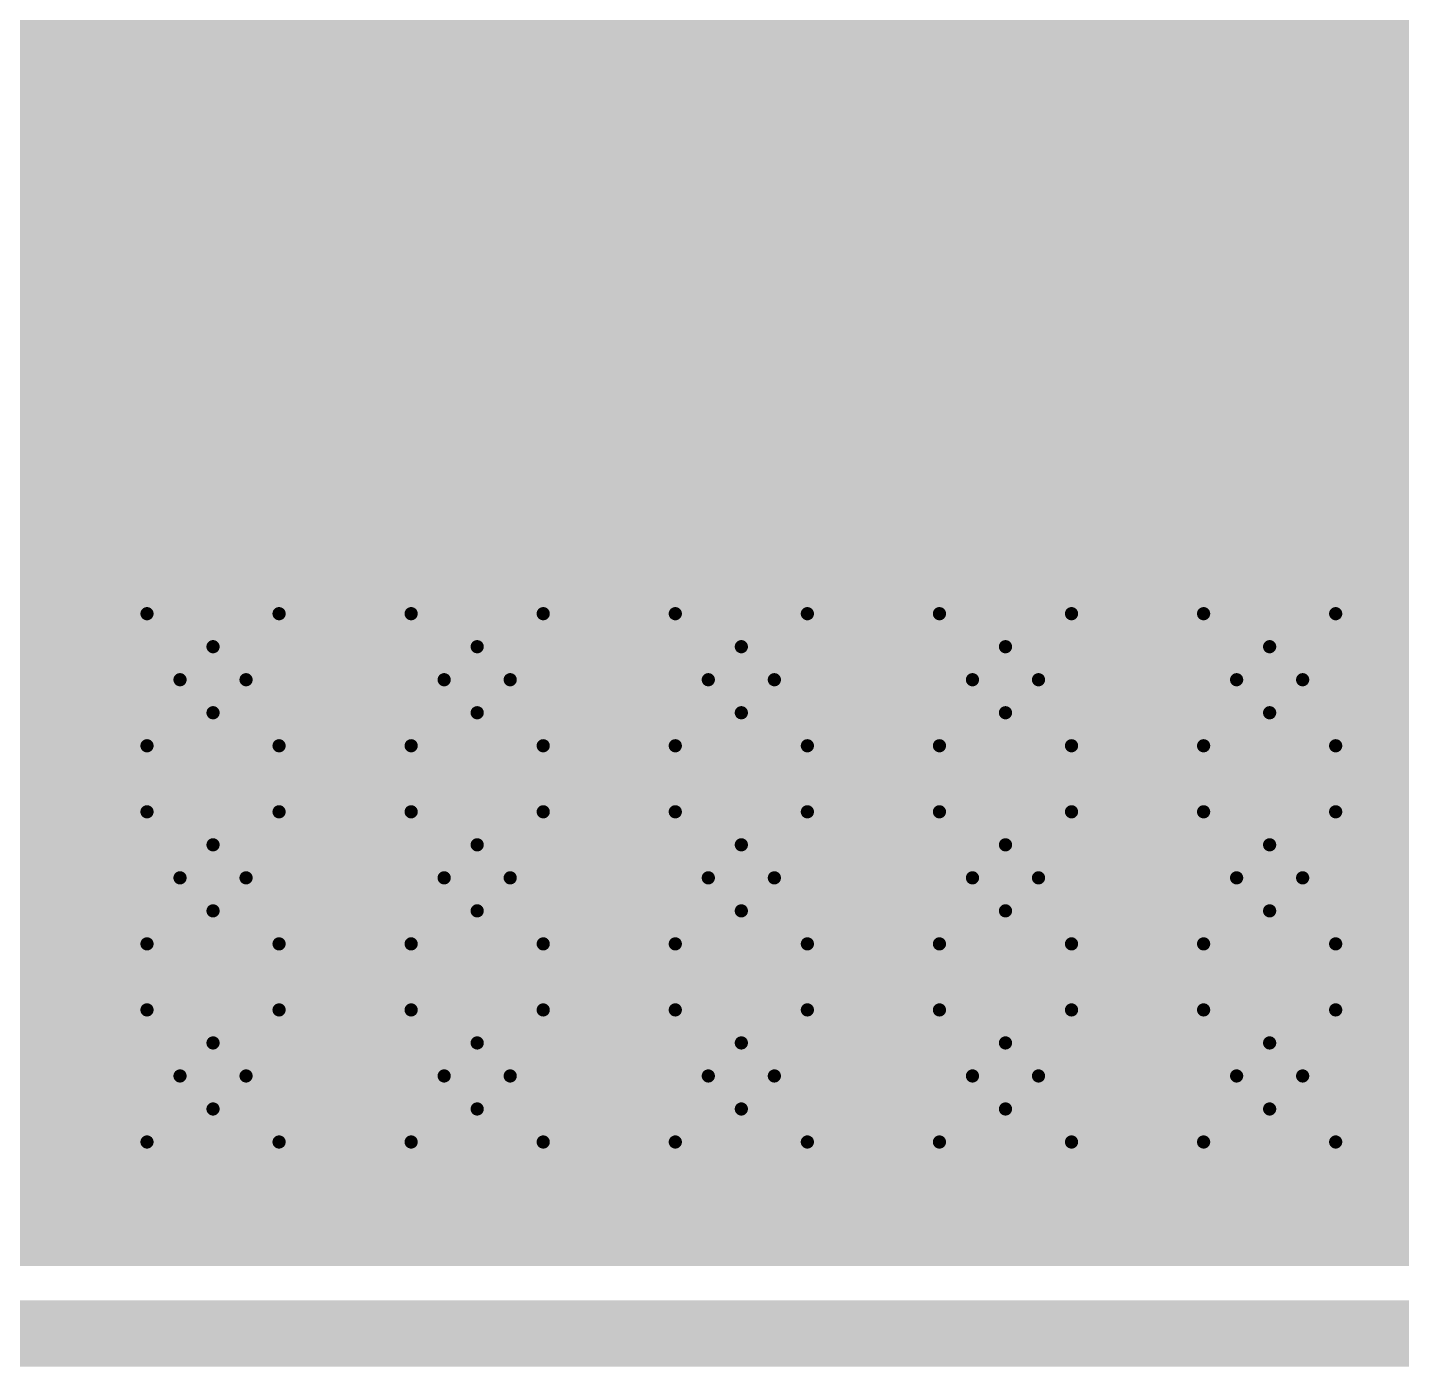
# Model space of a CAD drawing. Header units: inches. Extents: x -11 to 1110, y -7 to 455.
# Drawn here: x 620.95 to 626.24, y -0.13 to 5.02 of the extents above; entities that cross this region are included whole.
import ezdxf

# ---------------------------------------------------------------- set-up
doc = ezdxf.new("R2010")
doc.units = ezdxf.units.IN
for name, color, linetype in [('Board_outline', 216, 'Continuous'), ('Bottom Layer', 5, 'Continuous'), ('Bottom Solder', 6, 'Continuous'), ('Drill Drawing', 1, 'Continuous'), ('Top Layer', 1, 'Continuous'), ('Top Solder', 216, 'Continuous'), ('Via Holes', 16, 'Continuous')]:
    doc.layers.add(name, color=color, linetype=linetype)

msp = doc.modelspace()

# ---------------------------------------------------------------- hatches: boundary and pattern name
at = {"layer": 'Bottom Layer'}
msp.add_hatch(color=5, dxfattribs=at).paths.add_polyline_path([(638.429, 15.2624), (638.432, 15.2475), (638.432, 13.621), (638.432, 10.2866), (638.432, 10.2866), (638.432, 8.4648), (636.2401, 8.4648), (636.2222, 8.4684), (636.2222, 8.8204), (633.86, 8.8204), (633.86, 8.5077), (633.8565, 8.4902), (633.8565, 7.9603), (633.8387, 7.9568), (633.3267, 7.9568), (633.3088, 7.9603), (633.3088, 8.648), (633.2504, 8.648), (633.2504, 10.4714), (631.0884, 10.4714), (631.0884, 0.259), (600.8116, 0.259), (600.8116, 5.8241), (600.8146, 5.839), (600.8295, 5.842), (617.4486, 5.842), (617.4486, 10.4714), (616.2981, 10.4714), (616.2832, 10.4744), (616.2802, 10.4893), (616.2802, 10.8267), (616.2802, 12.0856), (614.6401, 12.0856), (614.371, 12.3547), (614.371, 12.7805), (614.3759, 12.7805), (614.3759, 13.621), (614.5964, 13.621), (614.5964, 12.7805), (615.176, 12.7805), (615.176, 13.621), (627.2784, 13.621), (627.2784, 15.2475), (627.2814, 15.2624), (627.2963, 15.2654), (638.4141, 15.2654)])
h = msp.add_hatch(color=5, dxfattribs=at)
edge = h.paths.add_edge_path()
edge.add_arc((621.665, 2.5146), 0.3, 0, 360)
h = msp.add_hatch(color=5, dxfattribs=at)
edge = h.paths.add_edge_path()
edge.add_arc((622.681, 2.5146), 0.3, 0, 360)
h = msp.add_hatch(color=5, dxfattribs=at)
edge = h.paths.add_edge_path()
edge.add_arc((623.697, 2.5146), 0.3, 0, 360)
h = msp.add_hatch(color=5, dxfattribs=at)
edge = h.paths.add_edge_path()
edge.add_arc((624.713, 2.5146), 0.3, 0, 360)
h = msp.add_hatch(color=5, dxfattribs=at)
edge = h.paths.add_edge_path()
edge.add_arc((625.729, 2.5146), 0.3, 0, 360)
h = msp.add_hatch(color=5, dxfattribs=at)
edge = h.paths.add_edge_path()
edge.add_arc((621.665, 1.7526), 0.3, 0, 360)
h = msp.add_hatch(color=5, dxfattribs=at)
edge = h.paths.add_edge_path()
edge.add_arc((622.681, 1.7526), 0.3, 0, 360)
h = msp.add_hatch(color=5, dxfattribs=at)
edge = h.paths.add_edge_path()
edge.add_arc((623.697, 1.7526), 0.3, 0, 360)
h = msp.add_hatch(color=5, dxfattribs=at)
edge = h.paths.add_edge_path()
edge.add_arc((624.713, 1.7526), 0.3, 0, 360)
h = msp.add_hatch(color=5, dxfattribs=at)
edge = h.paths.add_edge_path()
edge.add_arc((625.729, 1.7526), 0.3, 0, 360)
h = msp.add_hatch(color=5, dxfattribs=at)
edge = h.paths.add_edge_path()
edge.add_arc((621.665, 0.9906), 0.3, 0, 360)
h = msp.add_hatch(color=5, dxfattribs=at)
edge = h.paths.add_edge_path()
edge.add_arc((622.681, 0.9906), 0.3, 0, 360)
h = msp.add_hatch(color=5, dxfattribs=at)
edge = h.paths.add_edge_path()
edge.add_arc((623.697, 0.9906), 0.3, 0, 360)
h = msp.add_hatch(color=5, dxfattribs=at)
edge = h.paths.add_edge_path()
edge.add_arc((624.713, 0.9906), 0.3, 0, 360)
h = msp.add_hatch(color=5, dxfattribs=at)
edge = h.paths.add_edge_path()
edge.add_arc((625.729, 0.9906), 0.3, 0, 360)
at = {"layer": 'Bottom Solder'}
h = msp.add_hatch(color=6, dxfattribs=at)
edge = h.paths.add_edge_path()
edge.add_arc((621.665, 2.5146), 0.4016, 0, 360)
h = msp.add_hatch(color=6, dxfattribs=at)
edge = h.paths.add_edge_path()
edge.add_arc((622.681, 2.5146), 0.4016, 0, 360)
h = msp.add_hatch(color=6, dxfattribs=at)
edge = h.paths.add_edge_path()
edge.add_arc((623.697, 2.5146), 0.4016, 0, 360)
h = msp.add_hatch(color=6, dxfattribs=at)
edge = h.paths.add_edge_path()
edge.add_arc((624.713, 2.5146), 0.4016, 0, 360)
h = msp.add_hatch(color=6, dxfattribs=at)
edge = h.paths.add_edge_path()
edge.add_arc((625.729, 2.5146), 0.4016, 0, 360)
h = msp.add_hatch(color=6, dxfattribs=at)
edge = h.paths.add_edge_path()
edge.add_arc((621.665, 1.7526), 0.4016, 0, 360)
h = msp.add_hatch(color=6, dxfattribs=at)
edge = h.paths.add_edge_path()
edge.add_arc((622.681, 1.7526), 0.4016, 0, 360)
h = msp.add_hatch(color=6, dxfattribs=at)
edge = h.paths.add_edge_path()
edge.add_arc((623.697, 1.7526), 0.4016, 0, 360)
h = msp.add_hatch(color=6, dxfattribs=at)
edge = h.paths.add_edge_path()
edge.add_arc((624.713, 1.7526), 0.4016, 0, 360)
h = msp.add_hatch(color=6, dxfattribs=at)
edge = h.paths.add_edge_path()
edge.add_arc((625.729, 1.7526), 0.4016, 0, 360)
h = msp.add_hatch(color=6, dxfattribs=at)
edge = h.paths.add_edge_path()
edge.add_arc((621.665, 0.9906), 0.4016, 0, 360)
h = msp.add_hatch(color=6, dxfattribs=at)
edge = h.paths.add_edge_path()
edge.add_arc((622.681, 0.9906), 0.4016, 0, 360)
h = msp.add_hatch(color=6, dxfattribs=at)
edge = h.paths.add_edge_path()
edge.add_arc((623.697, 0.9906), 0.4016, 0, 360)
h = msp.add_hatch(color=6, dxfattribs=at)
edge = h.paths.add_edge_path()
edge.add_arc((624.713, 0.9906), 0.4016, 0, 360)
h = msp.add_hatch(color=6, dxfattribs=at)
edge = h.paths.add_edge_path()
edge.add_arc((625.729, 0.9906), 0.4016, 0, 360)
at = {"layer": 'Top Layer'}
msp.add_hatch(color=1, dxfattribs=at).paths.add_polyline_path([(638.432, 8.8204), (631.1392, 8.8204), (631.1392, 0.259), (616.2802, 0.259), (616.2802, 10.4714), (616.2802, 12.0856), (616.2802, 13.621), (638.432, 13.621)])
h = msp.add_hatch(color=1, dxfattribs=at)
edge = h.paths.add_edge_path()
edge.add_arc((621.665, 2.5146), 0.3, 0, 360)
h = msp.add_hatch(color=1, dxfattribs=at)
edge = h.paths.add_edge_path()
edge.add_arc((622.681, 2.5146), 0.3, 0, 360)
h = msp.add_hatch(color=1, dxfattribs=at)
edge = h.paths.add_edge_path()
edge.add_arc((623.697, 2.5146), 0.3, 0, 360)
h = msp.add_hatch(color=1, dxfattribs=at)
edge = h.paths.add_edge_path()
edge.add_arc((624.713, 2.5146), 0.3, 0, 360)
h = msp.add_hatch(color=1, dxfattribs=at)
edge = h.paths.add_edge_path()
edge.add_arc((625.729, 2.5146), 0.3, 0, 360)
h = msp.add_hatch(color=1, dxfattribs=at)
edge = h.paths.add_edge_path()
edge.add_arc((621.665, 1.7526), 0.3, 0, 360)
h = msp.add_hatch(color=1, dxfattribs=at)
edge = h.paths.add_edge_path()
edge.add_arc((622.681, 1.7526), 0.3, 0, 360)
h = msp.add_hatch(color=1, dxfattribs=at)
edge = h.paths.add_edge_path()
edge.add_arc((623.697, 1.7526), 0.3, 0, 360)
h = msp.add_hatch(color=1, dxfattribs=at)
edge = h.paths.add_edge_path()
edge.add_arc((624.713, 1.7526), 0.3, 0, 360)
h = msp.add_hatch(color=1, dxfattribs=at)
edge = h.paths.add_edge_path()
edge.add_arc((625.729, 1.7526), 0.3, 0, 360)
h = msp.add_hatch(color=1, dxfattribs=at)
edge = h.paths.add_edge_path()
edge.add_arc((621.665, 0.9906), 0.3, 0, 360)
h = msp.add_hatch(color=1, dxfattribs=at)
edge = h.paths.add_edge_path()
edge.add_arc((622.681, 0.9906), 0.3, 0, 360)
h = msp.add_hatch(color=1, dxfattribs=at)
edge = h.paths.add_edge_path()
edge.add_arc((623.697, 0.9906), 0.3, 0, 360)
h = msp.add_hatch(color=1, dxfattribs=at)
edge = h.paths.add_edge_path()
edge.add_arc((624.713, 0.9906), 0.3, 0, 360)
h = msp.add_hatch(color=1, dxfattribs=at)
edge = h.paths.add_edge_path()
edge.add_arc((625.729, 0.9906), 0.3, 0, 360)
at = {"layer": 'Top Solder'}
h = msp.add_hatch(color=216, dxfattribs=at)
edge = h.paths.add_edge_path()
edge.add_arc((621.665, 2.5146), 0.4016, 0, 360)
h = msp.add_hatch(color=216, dxfattribs=at)
edge = h.paths.add_edge_path()
edge.add_arc((622.681, 2.5146), 0.4016, 0, 360)
h = msp.add_hatch(color=216, dxfattribs=at)
edge = h.paths.add_edge_path()
edge.add_arc((623.697, 2.5146), 0.4016, 0, 360)
h = msp.add_hatch(color=216, dxfattribs=at)
edge = h.paths.add_edge_path()
edge.add_arc((624.713, 2.5146), 0.4016, 0, 360)
h = msp.add_hatch(color=216, dxfattribs=at)
edge = h.paths.add_edge_path()
edge.add_arc((625.729, 2.5146), 0.4016, 0, 360)
h = msp.add_hatch(color=216, dxfattribs=at)
edge = h.paths.add_edge_path()
edge.add_arc((621.665, 1.7526), 0.4016, 0, 360)
h = msp.add_hatch(color=216, dxfattribs=at)
edge = h.paths.add_edge_path()
edge.add_arc((622.681, 1.7526), 0.4016, 0, 360)
h = msp.add_hatch(color=216, dxfattribs=at)
edge = h.paths.add_edge_path()
edge.add_arc((623.697, 1.7526), 0.4016, 0, 360)
h = msp.add_hatch(color=216, dxfattribs=at)
edge = h.paths.add_edge_path()
edge.add_arc((624.713, 1.7526), 0.4016, 0, 360)
h = msp.add_hatch(color=216, dxfattribs=at)
edge = h.paths.add_edge_path()
edge.add_arc((625.729, 1.7526), 0.4016, 0, 360)
h = msp.add_hatch(color=216, dxfattribs=at)
edge = h.paths.add_edge_path()
edge.add_arc((621.665, 0.9906), 0.4016, 0, 360)
h = msp.add_hatch(color=216, dxfattribs=at)
edge = h.paths.add_edge_path()
edge.add_arc((622.681, 0.9906), 0.4016, 0, 360)
h = msp.add_hatch(color=216, dxfattribs=at)
edge = h.paths.add_edge_path()
edge.add_arc((623.697, 0.9906), 0.4016, 0, 360)
h = msp.add_hatch(color=216, dxfattribs=at)
edge = h.paths.add_edge_path()
edge.add_arc((624.713, 0.9906), 0.4016, 0, 360)
h = msp.add_hatch(color=216, dxfattribs=at)
edge = h.paths.add_edge_path()
edge.add_arc((625.729, 0.9906), 0.4016, 0, 360)
at = {"layer": 'Via Holes'}
h = msp.add_hatch(color=7, dxfattribs=at)
edge = h.paths.add_edge_path()
edge.add_arc((621.665, 2.5146), 0.15, 0, 360)
h = msp.add_hatch(color=7, dxfattribs=at)
edge = h.paths.add_edge_path()
edge.add_arc((622.681, 2.5146), 0.15, 0, 360)
h = msp.add_hatch(color=7, dxfattribs=at)
edge = h.paths.add_edge_path()
edge.add_arc((623.697, 2.5146), 0.15, 0, 360)
h = msp.add_hatch(color=7, dxfattribs=at)
edge = h.paths.add_edge_path()
edge.add_arc((624.713, 2.5146), 0.15, 0, 360)
h = msp.add_hatch(color=7, dxfattribs=at)
edge = h.paths.add_edge_path()
edge.add_arc((625.729, 2.5146), 0.15, 0, 360)
h = msp.add_hatch(color=7, dxfattribs=at)
edge = h.paths.add_edge_path()
edge.add_arc((621.665, 1.7526), 0.15, 0, 360)
h = msp.add_hatch(color=7, dxfattribs=at)
edge = h.paths.add_edge_path()
edge.add_arc((622.681, 1.7526), 0.15, 0, 360)
h = msp.add_hatch(color=7, dxfattribs=at)
edge = h.paths.add_edge_path()
edge.add_arc((623.697, 1.7526), 0.15, 0, 360)
h = msp.add_hatch(color=7, dxfattribs=at)
edge = h.paths.add_edge_path()
edge.add_arc((624.713, 1.7526), 0.15, 0, 360)
h = msp.add_hatch(color=7, dxfattribs=at)
edge = h.paths.add_edge_path()
edge.add_arc((625.729, 1.7526), 0.15, 0, 360)
h = msp.add_hatch(color=7, dxfattribs=at)
edge = h.paths.add_edge_path()
edge.add_arc((621.665, 0.9906), 0.15, 0, 360)
h = msp.add_hatch(color=7, dxfattribs=at)
edge = h.paths.add_edge_path()
edge.add_arc((622.681, 0.9906), 0.15, 0, 360)
h = msp.add_hatch(color=7, dxfattribs=at)
edge = h.paths.add_edge_path()
edge.add_arc((623.697, 0.9906), 0.15, 0, 360)
h = msp.add_hatch(color=7, dxfattribs=at)
edge = h.paths.add_edge_path()
edge.add_arc((624.713, 0.9906), 0.15, 0, 360)
h = msp.add_hatch(color=7, dxfattribs=at)
edge = h.paths.add_edge_path()
edge.add_arc((625.729, 0.9906), 0.15, 0, 360)

# ---------------------------------------------------------------- linework, layer by layer
at = {"layer": 'Board_outline'}
msp.add_lwpolyline([(0, 0, 0.254, 0.254, 0), (704, 0, 0.254, 0.254, 0)], format="xyseb", dxfattribs=at)
at = {"layer": 'Drill Drawing'}
for points in [[(621.411, 2.7686, 0.0508, 0.0508, 0), (621.665, 2.6416, 0.0508, 0.0508, 0)], [(621.411, 2.7686, 0.0508, 0.0508, 0), (621.538, 2.5146, 0.0508, 0.0508, 0)], [(621.665, 2.6416, 0.0508, 0.0508, 0), (621.919, 2.7686, 0.0508, 0.0508, 0)], [(621.792, 2.5146, 0.0508, 0.0508, 0), (621.919, 2.7686, 0.0508, 0.0508, 0)], [(622.427, 2.7686, 0.0508, 0.0508, 0), (622.681, 2.6416, 0.0508, 0.0508, 0)], [(622.427, 2.7686, 0.0508, 0.0508, 0), (622.554, 2.5146, 0.0508, 0.0508, 0)], [(622.681, 2.6416, 0.0508, 0.0508, 0), (622.935, 2.7686, 0.0508, 0.0508, 0)], [(622.808, 2.5146, 0.0508, 0.0508, 0), (622.935, 2.7686, 0.0508, 0.0508, 0)], [(623.443, 2.7686, 0.0508, 0.0508, 0), (623.697, 2.6416, 0.0508, 0.0508, 0)], [(623.443, 2.7686, 0.0508, 0.0508, 0), (623.57, 2.5146, 0.0508, 0.0508, 0)], [(623.697, 2.6416, 0.0508, 0.0508, 0), (623.951, 2.7686, 0.0508, 0.0508, 0)], [(623.824, 2.5146, 0.0508, 0.0508, 0), (623.951, 2.7686, 0.0508, 0.0508, 0)], [(624.459, 2.7686, 0.0508, 0.0508, 0), (624.713, 2.6416, 0.0508, 0.0508, 0)], [(624.459, 2.7686, 0.0508, 0.0508, 0), (624.586, 2.5146, 0.0508, 0.0508, 0)], [(624.713, 2.6416, 0.0508, 0.0508, 0), (624.967, 2.7686, 0.0508, 0.0508, 0)], [(624.84, 2.5146, 0.0508, 0.0508, 0), (624.967, 2.7686, 0.0508, 0.0508, 0)], [(625.475, 2.7686, 0.0508, 0.0508, 0), (625.729, 2.6416, 0.0508, 0.0508, 0)], [(625.475, 2.7686, 0.0508, 0.0508, 0), (625.602, 2.5146, 0.0508, 0.0508, 0)], [(625.729, 2.6416, 0.0508, 0.0508, 0), (625.983, 2.7686, 0.0508, 0.0508, 0)], [(625.856, 2.5146, 0.0508, 0.0508, 0), (625.983, 2.7686, 0.0508, 0.0508, 0)], [(621.411, 2.2606, 0.0508, 0.0508, 0), (621.538, 2.5146, 0.0508, 0.0508, 0)], [(621.792, 2.5146, 0.0508, 0.0508, 0), (621.919, 2.2606, 0.0508, 0.0508, 0)], [(622.427, 2.2606, 0.0508, 0.0508, 0), (622.554, 2.5146, 0.0508, 0.0508, 0)], [(622.808, 2.5146, 0.0508, 0.0508, 0), (622.935, 2.2606, 0.0508, 0.0508, 0)], [(623.443, 2.2606, 0.0508, 0.0508, 0), (623.57, 2.5146, 0.0508, 0.0508, 0)], [(623.824, 2.5146, 0.0508, 0.0508, 0), (623.951, 2.2606, 0.0508, 0.0508, 0)], [(624.459, 2.2606, 0.0508, 0.0508, 0), (624.586, 2.5146, 0.0508, 0.0508, 0)], [(624.84, 2.5146, 0.0508, 0.0508, 0), (624.967, 2.2606, 0.0508, 0.0508, 0)], [(625.475, 2.2606, 0.0508, 0.0508, 0), (625.602, 2.5146, 0.0508, 0.0508, 0)], [(625.856, 2.5146, 0.0508, 0.0508, 0), (625.983, 2.2606, 0.0508, 0.0508, 0)], [(621.411, 2.2606, 0.0508, 0.0508, 0), (621.665, 2.3876, 0.0508, 0.0508, 0)], [(621.665, 2.3876, 0.0508, 0.0508, 0), (621.919, 2.2606, 0.0508, 0.0508, 0)], [(622.427, 2.2606, 0.0508, 0.0508, 0), (622.681, 2.3876, 0.0508, 0.0508, 0)], [(622.681, 2.3876, 0.0508, 0.0508, 0), (622.935, 2.2606, 0.0508, 0.0508, 0)], [(623.443, 2.2606, 0.0508, 0.0508, 0), (623.697, 2.3876, 0.0508, 0.0508, 0)], [(623.697, 2.3876, 0.0508, 0.0508, 0), (623.951, 2.2606, 0.0508, 0.0508, 0)], [(624.459, 2.2606, 0.0508, 0.0508, 0), (624.713, 2.3876, 0.0508, 0.0508, 0)], [(624.713, 2.3876, 0.0508, 0.0508, 0), (624.967, 2.2606, 0.0508, 0.0508, 0)], [(625.475, 2.2606, 0.0508, 0.0508, 0), (625.729, 2.3876, 0.0508, 0.0508, 0)], [(625.729, 2.3876, 0.0508, 0.0508, 0), (625.983, 2.2606, 0.0508, 0.0508, 0)], [(621.411, 2.0066, 0.0508, 0.0508, 0), (621.665, 1.8796, 0.0508, 0.0508, 0)], [(621.411, 2.0066, 0.0508, 0.0508, 0), (621.538, 1.7526, 0.0508, 0.0508, 0)], [(621.665, 1.8796, 0.0508, 0.0508, 0), (621.919, 2.0066, 0.0508, 0.0508, 0)], [(621.792, 1.7526, 0.0508, 0.0508, 0), (621.919, 2.0066, 0.0508, 0.0508, 0)], [(622.427, 2.0066, 0.0508, 0.0508, 0), (622.681, 1.8796, 0.0508, 0.0508, 0)], [(622.427, 2.0066, 0.0508, 0.0508, 0), (622.554, 1.7526, 0.0508, 0.0508, 0)], [(622.681, 1.8796, 0.0508, 0.0508, 0), (622.935, 2.0066, 0.0508, 0.0508, 0)], [(622.808, 1.7526, 0.0508, 0.0508, 0), (622.935, 2.0066, 0.0508, 0.0508, 0)], [(623.443, 2.0066, 0.0508, 0.0508, 0), (623.697, 1.8796, 0.0508, 0.0508, 0)], [(623.443, 2.0066, 0.0508, 0.0508, 0), (623.57, 1.7526, 0.0508, 0.0508, 0)], [(623.697, 1.8796, 0.0508, 0.0508, 0), (623.951, 2.0066, 0.0508, 0.0508, 0)], [(623.824, 1.7526, 0.0508, 0.0508, 0), (623.951, 2.0066, 0.0508, 0.0508, 0)], [(624.459, 2.0066, 0.0508, 0.0508, 0), (624.713, 1.8796, 0.0508, 0.0508, 0)], [(624.459, 2.0066, 0.0508, 0.0508, 0), (624.586, 1.7526, 0.0508, 0.0508, 0)], [(624.713, 1.8796, 0.0508, 0.0508, 0), (624.967, 2.0066, 0.0508, 0.0508, 0)], [(624.84, 1.7526, 0.0508, 0.0508, 0), (624.967, 2.0066, 0.0508, 0.0508, 0)], [(625.475, 2.0066, 0.0508, 0.0508, 0), (625.729, 1.8796, 0.0508, 0.0508, 0)], [(625.475, 2.0066, 0.0508, 0.0508, 0), (625.602, 1.7526, 0.0508, 0.0508, 0)], [(625.729, 1.8796, 0.0508, 0.0508, 0), (625.983, 2.0066, 0.0508, 0.0508, 0)], [(625.856, 1.7526, 0.0508, 0.0508, 0), (625.983, 2.0066, 0.0508, 0.0508, 0)], [(621.411, 1.4986, 0.0508, 0.0508, 0), (621.538, 1.7526, 0.0508, 0.0508, 0)], [(621.792, 1.7526, 0.0508, 0.0508, 0), (621.919, 1.4986, 0.0508, 0.0508, 0)], [(622.427, 1.4986, 0.0508, 0.0508, 0), (622.554, 1.7526, 0.0508, 0.0508, 0)], [(622.808, 1.7526, 0.0508, 0.0508, 0), (622.935, 1.4986, 0.0508, 0.0508, 0)], [(623.443, 1.4986, 0.0508, 0.0508, 0), (623.57, 1.7526, 0.0508, 0.0508, 0)], [(623.824, 1.7526, 0.0508, 0.0508, 0), (623.951, 1.4986, 0.0508, 0.0508, 0)], [(624.459, 1.4986, 0.0508, 0.0508, 0), (624.586, 1.7526, 0.0508, 0.0508, 0)], [(624.84, 1.7526, 0.0508, 0.0508, 0), (624.967, 1.4986, 0.0508, 0.0508, 0)], [(625.475, 1.4986, 0.0508, 0.0508, 0), (625.602, 1.7526, 0.0508, 0.0508, 0)], [(625.856, 1.7526, 0.0508, 0.0508, 0), (625.983, 1.4986, 0.0508, 0.0508, 0)], [(621.411, 1.4986, 0.0508, 0.0508, 0), (621.665, 1.6256, 0.0508, 0.0508, 0)], [(621.665, 1.6256, 0.0508, 0.0508, 0), (621.919, 1.4986, 0.0508, 0.0508, 0)], [(622.427, 1.4986, 0.0508, 0.0508, 0), (622.681, 1.6256, 0.0508, 0.0508, 0)], [(622.681, 1.6256, 0.0508, 0.0508, 0), (622.935, 1.4986, 0.0508, 0.0508, 0)], [(623.443, 1.4986, 0.0508, 0.0508, 0), (623.697, 1.6256, 0.0508, 0.0508, 0)], [(623.697, 1.6256, 0.0508, 0.0508, 0), (623.951, 1.4986, 0.0508, 0.0508, 0)], [(624.459, 1.4986, 0.0508, 0.0508, 0), (624.713, 1.6256, 0.0508, 0.0508, 0)], [(624.713, 1.6256, 0.0508, 0.0508, 0), (624.967, 1.4986, 0.0508, 0.0508, 0)], [(625.475, 1.4986, 0.0508, 0.0508, 0), (625.729, 1.6256, 0.0508, 0.0508, 0)], [(625.729, 1.6256, 0.0508, 0.0508, 0), (625.983, 1.4986, 0.0508, 0.0508, 0)], [(621.411, 1.2446, 0.0508, 0.0508, 0), (621.665, 1.1176, 0.0508, 0.0508, 0)], [(621.411, 1.2446, 0.0508, 0.0508, 0), (621.538, 0.9906, 0.0508, 0.0508, 0)], [(621.665, 1.1176, 0.0508, 0.0508, 0), (621.919, 1.2446, 0.0508, 0.0508, 0)], [(621.792, 0.9906, 0.0508, 0.0508, 0), (621.919, 1.2446, 0.0508, 0.0508, 0)], [(622.427, 1.2446, 0.0508, 0.0508, 0), (622.681, 1.1176, 0.0508, 0.0508, 0)], [(622.427, 1.2446, 0.0508, 0.0508, 0), (622.554, 0.9906, 0.0508, 0.0508, 0)], [(622.681, 1.1176, 0.0508, 0.0508, 0), (622.935, 1.2446, 0.0508, 0.0508, 0)], [(622.808, 0.9906, 0.0508, 0.0508, 0), (622.935, 1.2446, 0.0508, 0.0508, 0)], [(623.443, 1.2446, 0.0508, 0.0508, 0), (623.697, 1.1176, 0.0508, 0.0508, 0)], [(623.443, 1.2446, 0.0508, 0.0508, 0), (623.57, 0.9906, 0.0508, 0.0508, 0)], [(623.697, 1.1176, 0.0508, 0.0508, 0), (623.951, 1.2446, 0.0508, 0.0508, 0)], [(623.824, 0.9906, 0.0508, 0.0508, 0), (623.951, 1.2446, 0.0508, 0.0508, 0)], [(624.459, 1.2446, 0.0508, 0.0508, 0), (624.713, 1.1176, 0.0508, 0.0508, 0)], [(624.459, 1.2446, 0.0508, 0.0508, 0), (624.586, 0.9906, 0.0508, 0.0508, 0)], [(624.713, 1.1176, 0.0508, 0.0508, 0), (624.967, 1.2446, 0.0508, 0.0508, 0)], [(624.84, 0.9906, 0.0508, 0.0508, 0), (624.967, 1.2446, 0.0508, 0.0508, 0)], [(625.475, 1.2446, 0.0508, 0.0508, 0), (625.729, 1.1176, 0.0508, 0.0508, 0)], [(625.475, 1.2446, 0.0508, 0.0508, 0), (625.602, 0.9906, 0.0508, 0.0508, 0)], [(625.729, 1.1176, 0.0508, 0.0508, 0), (625.983, 1.2446, 0.0508, 0.0508, 0)], [(625.856, 0.9906, 0.0508, 0.0508, 0), (625.983, 1.2446, 0.0508, 0.0508, 0)], [(621.411, 0.7366, 0.0508, 0.0508, 0), (621.538, 0.9906, 0.0508, 0.0508, 0)], [(621.792, 0.9906, 0.0508, 0.0508, 0), (621.919, 0.7366, 0.0508, 0.0508, 0)], [(622.427, 0.7366, 0.0508, 0.0508, 0), (622.554, 0.9906, 0.0508, 0.0508, 0)], [(622.808, 0.9906, 0.0508, 0.0508, 0), (622.935, 0.7366, 0.0508, 0.0508, 0)], [(623.443, 0.7366, 0.0508, 0.0508, 0), (623.57, 0.9906, 0.0508, 0.0508, 0)], [(623.824, 0.9906, 0.0508, 0.0508, 0), (623.951, 0.7366, 0.0508, 0.0508, 0)], [(624.459, 0.7366, 0.0508, 0.0508, 0), (624.586, 0.9906, 0.0508, 0.0508, 0)], [(624.84, 0.9906, 0.0508, 0.0508, 0), (624.967, 0.7366, 0.0508, 0.0508, 0)], [(625.475, 0.7366, 0.0508, 0.0508, 0), (625.602, 0.9906, 0.0508, 0.0508, 0)], [(625.856, 0.9906, 0.0508, 0.0508, 0), (625.983, 0.7366, 0.0508, 0.0508, 0)], [(621.411, 0.7366, 0.0508, 0.0508, 0), (621.665, 0.8636, 0.0508, 0.0508, 0)], [(621.665, 0.8636, 0.0508, 0.0508, 0), (621.919, 0.7366, 0.0508, 0.0508, 0)], [(622.427, 0.7366, 0.0508, 0.0508, 0), (622.681, 0.8636, 0.0508, 0.0508, 0)], [(622.681, 0.8636, 0.0508, 0.0508, 0), (622.935, 0.7366, 0.0508, 0.0508, 0)], [(623.443, 0.7366, 0.0508, 0.0508, 0), (623.697, 0.8636, 0.0508, 0.0508, 0)], [(623.697, 0.8636, 0.0508, 0.0508, 0), (623.951, 0.7366, 0.0508, 0.0508, 0)], [(624.459, 0.7366, 0.0508, 0.0508, 0), (624.713, 0.8636, 0.0508, 0.0508, 0)], [(624.713, 0.8636, 0.0508, 0.0508, 0), (624.967, 0.7366, 0.0508, 0.0508, 0)], [(625.475, 0.7366, 0.0508, 0.0508, 0), (625.729, 0.8636, 0.0508, 0.0508, 0)], [(625.729, 0.8636, 0.0508, 0.0508, 0), (625.983, 0.7366, 0.0508, 0.0508, 0)]]:
    msp.add_lwpolyline(points, format="xyseb", dxfattribs=at)
for points in [[(621.3983, 2.7686, 0.0254, 0.0254, 1), (621.4237, 2.7686, 0.0254, 0.0254, 1)], [(621.3983, 2.7686, 0.0254, 0.0254, 1), (621.4237, 2.7686, 0.0254, 0.0254, 1)], [(621.9063, 2.7686, 0.0254, 0.0254, 1), (621.9317, 2.7686, 0.0254, 0.0254, 1)], [(621.9063, 2.7686, 0.0254, 0.0254, 1), (621.9317, 2.7686, 0.0254, 0.0254, 1)], [(622.4143, 2.7686, 0.0254, 0.0254, 1), (622.4397, 2.7686, 0.0254, 0.0254, 1)], [(622.4143, 2.7686, 0.0254, 0.0254, 1), (622.4397, 2.7686, 0.0254, 0.0254, 1)], [(622.9223, 2.7686, 0.0254, 0.0254, 1), (622.9477, 2.7686, 0.0254, 0.0254, 1)], [(622.9223, 2.7686, 0.0254, 0.0254, 1), (622.9477, 2.7686, 0.0254, 0.0254, 1)], [(623.4303, 2.7686, 0.0254, 0.0254, 1), (623.4557, 2.7686, 0.0254, 0.0254, 1)], [(623.4303, 2.7686, 0.0254, 0.0254, 1), (623.4557, 2.7686, 0.0254, 0.0254, 1)], [(623.9383, 2.7686, 0.0254, 0.0254, 1), (623.9637, 2.7686, 0.0254, 0.0254, 1)], [(623.9383, 2.7686, 0.0254, 0.0254, 1), (623.9637, 2.7686, 0.0254, 0.0254, 1)], [(624.4463, 2.7686, 0.0254, 0.0254, 1), (624.4717, 2.7686, 0.0254, 0.0254, 1)], [(624.4463, 2.7686, 0.0254, 0.0254, 1), (624.4717, 2.7686, 0.0254, 0.0254, 1)], [(624.9543, 2.7686, 0.0254, 0.0254, 1), (624.9797, 2.7686, 0.0254, 0.0254, 1)], [(624.9543, 2.7686, 0.0254, 0.0254, 1), (624.9797, 2.7686, 0.0254, 0.0254, 1)], [(625.4623, 2.7686, 0.0254, 0.0254, 1), (625.4877, 2.7686, 0.0254, 0.0254, 1)], [(625.4623, 2.7686, 0.0254, 0.0254, 1), (625.4877, 2.7686, 0.0254, 0.0254, 1)], [(625.9703, 2.7686, 0.0254, 0.0254, 1), (625.9957, 2.7686, 0.0254, 0.0254, 1)], [(625.9703, 2.7686, 0.0254, 0.0254, 1), (625.9957, 2.7686, 0.0254, 0.0254, 1)], [(621.6523, 2.6416, 0.0254, 0.0254, 1), (621.6777, 2.6416, 0.0254, 0.0254, 1)], [(621.6523, 2.6416, 0.0254, 0.0254, 1), (621.6777, 2.6416, 0.0254, 0.0254, 1)], [(622.6683, 2.6416, 0.0254, 0.0254, 1), (622.6937, 2.6416, 0.0254, 0.0254, 1)], [(622.6683, 2.6416, 0.0254, 0.0254, 1), (622.6937, 2.6416, 0.0254, 0.0254, 1)], [(623.6843, 2.6416, 0.0254, 0.0254, 1), (623.7097, 2.6416, 0.0254, 0.0254, 1)], [(623.6843, 2.6416, 0.0254, 0.0254, 1), (623.7097, 2.6416, 0.0254, 0.0254, 1)], [(624.7003, 2.6416, 0.0254, 0.0254, 1), (624.7257, 2.6416, 0.0254, 0.0254, 1)], [(624.7003, 2.6416, 0.0254, 0.0254, 1), (624.7257, 2.6416, 0.0254, 0.0254, 1)], [(625.7163, 2.6416, 0.0254, 0.0254, 1), (625.7417, 2.6416, 0.0254, 0.0254, 1)], [(625.7163, 2.6416, 0.0254, 0.0254, 1), (625.7417, 2.6416, 0.0254, 0.0254, 1)], [(621.5253, 2.5146, 0.0254, 0.0254, 1), (621.5507, 2.5146, 0.0254, 0.0254, 1)], [(621.5253, 2.5146, 0.0254, 0.0254, 1), (621.5507, 2.5146, 0.0254, 0.0254, 1)], [(621.7793, 2.5146, 0.0254, 0.0254, 1), (621.8047, 2.5146, 0.0254, 0.0254, 1)], [(621.7793, 2.5146, 0.0254, 0.0254, 1), (621.8047, 2.5146, 0.0254, 0.0254, 1)], [(622.5413, 2.5146, 0.0254, 0.0254, 1), (622.5667, 2.5146, 0.0254, 0.0254, 1)], [(622.5413, 2.5146, 0.0254, 0.0254, 1), (622.5667, 2.5146, 0.0254, 0.0254, 1)], [(622.7953, 2.5146, 0.0254, 0.0254, 1), (622.8207, 2.5146, 0.0254, 0.0254, 1)], [(622.7953, 2.5146, 0.0254, 0.0254, 1), (622.8207, 2.5146, 0.0254, 0.0254, 1)], [(623.5573, 2.5146, 0.0254, 0.0254, 1), (623.5827, 2.5146, 0.0254, 0.0254, 1)], [(623.5573, 2.5146, 0.0254, 0.0254, 1), (623.5827, 2.5146, 0.0254, 0.0254, 1)], [(623.8113, 2.5146, 0.0254, 0.0254, 1), (623.8367, 2.5146, 0.0254, 0.0254, 1)], [(623.8113, 2.5146, 0.0254, 0.0254, 1), (623.8367, 2.5146, 0.0254, 0.0254, 1)], [(624.5733, 2.5146, 0.0254, 0.0254, 1), (624.5987, 2.5146, 0.0254, 0.0254, 1)], [(624.5733, 2.5146, 0.0254, 0.0254, 1), (624.5987, 2.5146, 0.0254, 0.0254, 1)], [(624.8273, 2.5146, 0.0254, 0.0254, 1), (624.8527, 2.5146, 0.0254, 0.0254, 1)], [(624.8273, 2.5146, 0.0254, 0.0254, 1), (624.8527, 2.5146, 0.0254, 0.0254, 1)], [(625.5893, 2.5146, 0.0254, 0.0254, 1), (625.6147, 2.5146, 0.0254, 0.0254, 1)], [(625.5893, 2.5146, 0.0254, 0.0254, 1), (625.6147, 2.5146, 0.0254, 0.0254, 1)], [(625.8433, 2.5146, 0.0254, 0.0254, 1), (625.8687, 2.5146, 0.0254, 0.0254, 1)], [(625.8433, 2.5146, 0.0254, 0.0254, 1), (625.8687, 2.5146, 0.0254, 0.0254, 1)], [(621.6523, 2.3876, 0.0254, 0.0254, 1), (621.6777, 2.3876, 0.0254, 0.0254, 1)], [(621.6523, 2.3876, 0.0254, 0.0254, 1), (621.6777, 2.3876, 0.0254, 0.0254, 1)], [(622.6683, 2.3876, 0.0254, 0.0254, 1), (622.6937, 2.3876, 0.0254, 0.0254, 1)], [(622.6683, 2.3876, 0.0254, 0.0254, 1), (622.6937, 2.3876, 0.0254, 0.0254, 1)], [(623.6843, 2.3876, 0.0254, 0.0254, 1), (623.7097, 2.3876, 0.0254, 0.0254, 1)], [(623.6843, 2.3876, 0.0254, 0.0254, 1), (623.7097, 2.3876, 0.0254, 0.0254, 1)], [(624.7003, 2.3876, 0.0254, 0.0254, 1), (624.7257, 2.3876, 0.0254, 0.0254, 1)], [(624.7003, 2.3876, 0.0254, 0.0254, 1), (624.7257, 2.3876, 0.0254, 0.0254, 1)], [(625.7163, 2.3876, 0.0254, 0.0254, 1), (625.7417, 2.3876, 0.0254, 0.0254, 1)], [(625.7163, 2.3876, 0.0254, 0.0254, 1), (625.7417, 2.3876, 0.0254, 0.0254, 1)], [(621.3983, 2.2606, 0.0254, 0.0254, 1), (621.4237, 2.2606, 0.0254, 0.0254, 1)], [(621.3983, 2.2606, 0.0254, 0.0254, 1), (621.4237, 2.2606, 0.0254, 0.0254, 1)], [(621.9063, 2.2606, 0.0254, 0.0254, 1), (621.9317, 2.2606, 0.0254, 0.0254, 1)], [(621.9063, 2.2606, 0.0254, 0.0254, 1), (621.9317, 2.2606, 0.0254, 0.0254, 1)], [(622.4143, 2.2606, 0.0254, 0.0254, 1), (622.4397, 2.2606, 0.0254, 0.0254, 1)], [(622.4143, 2.2606, 0.0254, 0.0254, 1), (622.4397, 2.2606, 0.0254, 0.0254, 1)], [(622.9223, 2.2606, 0.0254, 0.0254, 1), (622.9477, 2.2606, 0.0254, 0.0254, 1)], [(622.9223, 2.2606, 0.0254, 0.0254, 1), (622.9477, 2.2606, 0.0254, 0.0254, 1)], [(623.4303, 2.2606, 0.0254, 0.0254, 1), (623.4557, 2.2606, 0.0254, 0.0254, 1)], [(623.4303, 2.2606, 0.0254, 0.0254, 1), (623.4557, 2.2606, 0.0254, 0.0254, 1)], [(623.9383, 2.2606, 0.0254, 0.0254, 1), (623.9637, 2.2606, 0.0254, 0.0254, 1)], [(623.9383, 2.2606, 0.0254, 0.0254, 1), (623.9637, 2.2606, 0.0254, 0.0254, 1)], [(624.4463, 2.2606, 0.0254, 0.0254, 1), (624.4717, 2.2606, 0.0254, 0.0254, 1)], [(624.4463, 2.2606, 0.0254, 0.0254, 1), (624.4717, 2.2606, 0.0254, 0.0254, 1)], [(624.9543, 2.2606, 0.0254, 0.0254, 1), (624.9797, 2.2606, 0.0254, 0.0254, 1)], [(624.9543, 2.2606, 0.0254, 0.0254, 1), (624.9797, 2.2606, 0.0254, 0.0254, 1)], [(625.4623, 2.2606, 0.0254, 0.0254, 1), (625.4877, 2.2606, 0.0254, 0.0254, 1)], [(625.4623, 2.2606, 0.0254, 0.0254, 1), (625.4877, 2.2606, 0.0254, 0.0254, 1)], [(625.9703, 2.2606, 0.0254, 0.0254, 1), (625.9957, 2.2606, 0.0254, 0.0254, 1)], [(625.9703, 2.2606, 0.0254, 0.0254, 1), (625.9957, 2.2606, 0.0254, 0.0254, 1)], [(621.3983, 2.0066, 0.0254, 0.0254, 1), (621.4237, 2.0066, 0.0254, 0.0254, 1)], [(621.3983, 2.0066, 0.0254, 0.0254, 1), (621.4237, 2.0066, 0.0254, 0.0254, 1)], [(621.9063, 2.0066, 0.0254, 0.0254, 1), (621.9317, 2.0066, 0.0254, 0.0254, 1)], [(621.9063, 2.0066, 0.0254, 0.0254, 1), (621.9317, 2.0066, 0.0254, 0.0254, 1)], [(622.4143, 2.0066, 0.0254, 0.0254, 1), (622.4397, 2.0066, 0.0254, 0.0254, 1)], [(622.4143, 2.0066, 0.0254, 0.0254, 1), (622.4397, 2.0066, 0.0254, 0.0254, 1)], [(622.9223, 2.0066, 0.0254, 0.0254, 1), (622.9477, 2.0066, 0.0254, 0.0254, 1)], [(622.9223, 2.0066, 0.0254, 0.0254, 1), (622.9477, 2.0066, 0.0254, 0.0254, 1)], [(623.4303, 2.0066, 0.0254, 0.0254, 1), (623.4557, 2.0066, 0.0254, 0.0254, 1)], [(623.4303, 2.0066, 0.0254, 0.0254, 1), (623.4557, 2.0066, 0.0254, 0.0254, 1)], [(623.9383, 2.0066, 0.0254, 0.0254, 1), (623.9637, 2.0066, 0.0254, 0.0254, 1)], [(623.9383, 2.0066, 0.0254, 0.0254, 1), (623.9637, 2.0066, 0.0254, 0.0254, 1)], [(624.4463, 2.0066, 0.0254, 0.0254, 1), (624.4717, 2.0066, 0.0254, 0.0254, 1)], [(624.4463, 2.0066, 0.0254, 0.0254, 1), (624.4717, 2.0066, 0.0254, 0.0254, 1)], [(624.9543, 2.0066, 0.0254, 0.0254, 1), (624.9797, 2.0066, 0.0254, 0.0254, 1)], [(624.9543, 2.0066, 0.0254, 0.0254, 1), (624.9797, 2.0066, 0.0254, 0.0254, 1)], [(625.4623, 2.0066, 0.0254, 0.0254, 1), (625.4877, 2.0066, 0.0254, 0.0254, 1)], [(625.4623, 2.0066, 0.0254, 0.0254, 1), (625.4877, 2.0066, 0.0254, 0.0254, 1)], [(625.9703, 2.0066, 0.0254, 0.0254, 1), (625.9957, 2.0066, 0.0254, 0.0254, 1)], [(625.9703, 2.0066, 0.0254, 0.0254, 1), (625.9957, 2.0066, 0.0254, 0.0254, 1)], [(621.6523, 1.8796, 0.0254, 0.0254, 1), (621.6777, 1.8796, 0.0254, 0.0254, 1)], [(621.6523, 1.8796, 0.0254, 0.0254, 1), (621.6777, 1.8796, 0.0254, 0.0254, 1)], [(622.6683, 1.8796, 0.0254, 0.0254, 1), (622.6937, 1.8796, 0.0254, 0.0254, 1)], [(622.6683, 1.8796, 0.0254, 0.0254, 1), (622.6937, 1.8796, 0.0254, 0.0254, 1)], [(623.6843, 1.8796, 0.0254, 0.0254, 1), (623.7097, 1.8796, 0.0254, 0.0254, 1)], [(623.6843, 1.8796, 0.0254, 0.0254, 1), (623.7097, 1.8796, 0.0254, 0.0254, 1)], [(624.7003, 1.8796, 0.0254, 0.0254, 1), (624.7257, 1.8796, 0.0254, 0.0254, 1)], [(624.7003, 1.8796, 0.0254, 0.0254, 1), (624.7257, 1.8796, 0.0254, 0.0254, 1)], [(625.7163, 1.8796, 0.0254, 0.0254, 1), (625.7417, 1.8796, 0.0254, 0.0254, 1)], [(625.7163, 1.8796, 0.0254, 0.0254, 1), (625.7417, 1.8796, 0.0254, 0.0254, 1)], [(621.5253, 1.7526, 0.0254, 0.0254, 1), (621.5507, 1.7526, 0.0254, 0.0254, 1)], [(621.5253, 1.7526, 0.0254, 0.0254, 1), (621.5507, 1.7526, 0.0254, 0.0254, 1)], [(621.7793, 1.7526, 0.0254, 0.0254, 1), (621.8047, 1.7526, 0.0254, 0.0254, 1)], [(621.7793, 1.7526, 0.0254, 0.0254, 1), (621.8047, 1.7526, 0.0254, 0.0254, 1)], [(622.5413, 1.7526, 0.0254, 0.0254, 1), (622.5667, 1.7526, 0.0254, 0.0254, 1)], [(622.5413, 1.7526, 0.0254, 0.0254, 1), (622.5667, 1.7526, 0.0254, 0.0254, 1)], [(622.7953, 1.7526, 0.0254, 0.0254, 1), (622.8207, 1.7526, 0.0254, 0.0254, 1)], [(622.7953, 1.7526, 0.0254, 0.0254, 1), (622.8207, 1.7526, 0.0254, 0.0254, 1)], [(623.5573, 1.7526, 0.0254, 0.0254, 1), (623.5827, 1.7526, 0.0254, 0.0254, 1)], [(623.5573, 1.7526, 0.0254, 0.0254, 1), (623.5827, 1.7526, 0.0254, 0.0254, 1)], [(623.8113, 1.7526, 0.0254, 0.0254, 1), (623.8367, 1.7526, 0.0254, 0.0254, 1)], [(623.8113, 1.7526, 0.0254, 0.0254, 1), (623.8367, 1.7526, 0.0254, 0.0254, 1)], [(624.5733, 1.7526, 0.0254, 0.0254, 1), (624.5987, 1.7526, 0.0254, 0.0254, 1)], [(624.5733, 1.7526, 0.0254, 0.0254, 1), (624.5987, 1.7526, 0.0254, 0.0254, 1)], [(624.8273, 1.7526, 0.0254, 0.0254, 1), (624.8527, 1.7526, 0.0254, 0.0254, 1)], [(624.8273, 1.7526, 0.0254, 0.0254, 1), (624.8527, 1.7526, 0.0254, 0.0254, 1)], [(625.5893, 1.7526, 0.0254, 0.0254, 1), (625.6147, 1.7526, 0.0254, 0.0254, 1)], [(625.5893, 1.7526, 0.0254, 0.0254, 1), (625.6147, 1.7526, 0.0254, 0.0254, 1)], [(625.8433, 1.7526, 0.0254, 0.0254, 1), (625.8687, 1.7526, 0.0254, 0.0254, 1)], [(625.8433, 1.7526, 0.0254, 0.0254, 1), (625.8687, 1.7526, 0.0254, 0.0254, 1)], [(621.6523, 1.6256, 0.0254, 0.0254, 1), (621.6777, 1.6256, 0.0254, 0.0254, 1)], [(621.6523, 1.6256, 0.0254, 0.0254, 1), (621.6777, 1.6256, 0.0254, 0.0254, 1)], [(622.6683, 1.6256, 0.0254, 0.0254, 1), (622.6937, 1.6256, 0.0254, 0.0254, 1)], [(622.6683, 1.6256, 0.0254, 0.0254, 1), (622.6937, 1.6256, 0.0254, 0.0254, 1)], [(623.6843, 1.6256, 0.0254, 0.0254, 1), (623.7097, 1.6256, 0.0254, 0.0254, 1)], [(623.6843, 1.6256, 0.0254, 0.0254, 1), (623.7097, 1.6256, 0.0254, 0.0254, 1)], [(624.7003, 1.6256, 0.0254, 0.0254, 1), (624.7257, 1.6256, 0.0254, 0.0254, 1)], [(624.7003, 1.6256, 0.0254, 0.0254, 1), (624.7257, 1.6256, 0.0254, 0.0254, 1)], [(625.7163, 1.6256, 0.0254, 0.0254, 1), (625.7417, 1.6256, 0.0254, 0.0254, 1)], [(625.7163, 1.6256, 0.0254, 0.0254, 1), (625.7417, 1.6256, 0.0254, 0.0254, 1)], [(621.3983, 1.4986, 0.0254, 0.0254, 1), (621.4237, 1.4986, 0.0254, 0.0254, 1)], [(621.3983, 1.4986, 0.0254, 0.0254, 1), (621.4237, 1.4986, 0.0254, 0.0254, 1)], [(621.9063, 1.4986, 0.0254, 0.0254, 1), (621.9317, 1.4986, 0.0254, 0.0254, 1)], [(621.9063, 1.4986, 0.0254, 0.0254, 1), (621.9317, 1.4986, 0.0254, 0.0254, 1)], [(622.4143, 1.4986, 0.0254, 0.0254, 1), (622.4397, 1.4986, 0.0254, 0.0254, 1)], [(622.4143, 1.4986, 0.0254, 0.0254, 1), (622.4397, 1.4986, 0.0254, 0.0254, 1)], [(622.9223, 1.4986, 0.0254, 0.0254, 1), (622.9477, 1.4986, 0.0254, 0.0254, 1)], [(622.9223, 1.4986, 0.0254, 0.0254, 1), (622.9477, 1.4986, 0.0254, 0.0254, 1)], [(623.4303, 1.4986, 0.0254, 0.0254, 1), (623.4557, 1.4986, 0.0254, 0.0254, 1)], [(623.4303, 1.4986, 0.0254, 0.0254, 1), (623.4557, 1.4986, 0.0254, 0.0254, 1)], [(623.9383, 1.4986, 0.0254, 0.0254, 1), (623.9637, 1.4986, 0.0254, 0.0254, 1)], [(623.9383, 1.4986, 0.0254, 0.0254, 1), (623.9637, 1.4986, 0.0254, 0.0254, 1)], [(624.4463, 1.4986, 0.0254, 0.0254, 1), (624.4717, 1.4986, 0.0254, 0.0254, 1)], [(624.4463, 1.4986, 0.0254, 0.0254, 1), (624.4717, 1.4986, 0.0254, 0.0254, 1)], [(624.9543, 1.4986, 0.0254, 0.0254, 1), (624.9797, 1.4986, 0.0254, 0.0254, 1)], [(624.9543, 1.4986, 0.0254, 0.0254, 1), (624.9797, 1.4986, 0.0254, 0.0254, 1)], [(625.4623, 1.4986, 0.0254, 0.0254, 1), (625.4877, 1.4986, 0.0254, 0.0254, 1)], [(625.4623, 1.4986, 0.0254, 0.0254, 1), (625.4877, 1.4986, 0.0254, 0.0254, 1)], [(625.9703, 1.4986, 0.0254, 0.0254, 1), (625.9957, 1.4986, 0.0254, 0.0254, 1)], [(625.9703, 1.4986, 0.0254, 0.0254, 1), (625.9957, 1.4986, 0.0254, 0.0254, 1)], [(621.3983, 1.2446, 0.0254, 0.0254, 1), (621.4237, 1.2446, 0.0254, 0.0254, 1)], [(621.3983, 1.2446, 0.0254, 0.0254, 1), (621.4237, 1.2446, 0.0254, 0.0254, 1)], [(621.9063, 1.2446, 0.0254, 0.0254, 1), (621.9317, 1.2446, 0.0254, 0.0254, 1)], [(621.9063, 1.2446, 0.0254, 0.0254, 1), (621.9317, 1.2446, 0.0254, 0.0254, 1)], [(622.4143, 1.2446, 0.0254, 0.0254, 1), (622.4397, 1.2446, 0.0254, 0.0254, 1)], [(622.4143, 1.2446, 0.0254, 0.0254, 1), (622.4397, 1.2446, 0.0254, 0.0254, 1)], [(622.9223, 1.2446, 0.0254, 0.0254, 1), (622.9477, 1.2446, 0.0254, 0.0254, 1)], [(622.9223, 1.2446, 0.0254, 0.0254, 1), (622.9477, 1.2446, 0.0254, 0.0254, 1)], [(623.4303, 1.2446, 0.0254, 0.0254, 1), (623.4557, 1.2446, 0.0254, 0.0254, 1)], [(623.4303, 1.2446, 0.0254, 0.0254, 1), (623.4557, 1.2446, 0.0254, 0.0254, 1)], [(623.9383, 1.2446, 0.0254, 0.0254, 1), (623.9637, 1.2446, 0.0254, 0.0254, 1)], [(623.9383, 1.2446, 0.0254, 0.0254, 1), (623.9637, 1.2446, 0.0254, 0.0254, 1)], [(624.4463, 1.2446, 0.0254, 0.0254, 1), (624.4717, 1.2446, 0.0254, 0.0254, 1)], [(624.4463, 1.2446, 0.0254, 0.0254, 1), (624.4717, 1.2446, 0.0254, 0.0254, 1)], [(624.9543, 1.2446, 0.0254, 0.0254, 1), (624.9797, 1.2446, 0.0254, 0.0254, 1)], [(624.9543, 1.2446, 0.0254, 0.0254, 1), (624.9797, 1.2446, 0.0254, 0.0254, 1)], [(625.4623, 1.2446, 0.0254, 0.0254, 1), (625.4877, 1.2446, 0.0254, 0.0254, 1)], [(625.4623, 1.2446, 0.0254, 0.0254, 1), (625.4877, 1.2446, 0.0254, 0.0254, 1)], [(625.9703, 1.2446, 0.0254, 0.0254, 1), (625.9957, 1.2446, 0.0254, 0.0254, 1)], [(625.9703, 1.2446, 0.0254, 0.0254, 1), (625.9957, 1.2446, 0.0254, 0.0254, 1)], [(621.6523, 1.1176, 0.0254, 0.0254, 1), (621.6777, 1.1176, 0.0254, 0.0254, 1)], [(621.6523, 1.1176, 0.0254, 0.0254, 1), (621.6777, 1.1176, 0.0254, 0.0254, 1)], [(622.6683, 1.1176, 0.0254, 0.0254, 1), (622.6937, 1.1176, 0.0254, 0.0254, 1)], [(622.6683, 1.1176, 0.0254, 0.0254, 1), (622.6937, 1.1176, 0.0254, 0.0254, 1)], [(623.6843, 1.1176, 0.0254, 0.0254, 1), (623.7097, 1.1176, 0.0254, 0.0254, 1)], [(623.6843, 1.1176, 0.0254, 0.0254, 1), (623.7097, 1.1176, 0.0254, 0.0254, 1)], [(624.7003, 1.1176, 0.0254, 0.0254, 1), (624.7257, 1.1176, 0.0254, 0.0254, 1)], [(624.7003, 1.1176, 0.0254, 0.0254, 1), (624.7257, 1.1176, 0.0254, 0.0254, 1)], [(625.7163, 1.1176, 0.0254, 0.0254, 1), (625.7417, 1.1176, 0.0254, 0.0254, 1)], [(625.7163, 1.1176, 0.0254, 0.0254, 1), (625.7417, 1.1176, 0.0254, 0.0254, 1)], [(621.5253, 0.9906, 0.0254, 0.0254, 1), (621.5507, 0.9906, 0.0254, 0.0254, 1)], [(621.5253, 0.9906, 0.0254, 0.0254, 1), (621.5507, 0.9906, 0.0254, 0.0254, 1)], [(621.7793, 0.9906, 0.0254, 0.0254, 1), (621.8047, 0.9906, 0.0254, 0.0254, 1)], [(621.7793, 0.9906, 0.0254, 0.0254, 1), (621.8047, 0.9906, 0.0254, 0.0254, 1)], [(622.5413, 0.9906, 0.0254, 0.0254, 1), (622.5667, 0.9906, 0.0254, 0.0254, 1)], [(622.5413, 0.9906, 0.0254, 0.0254, 1), (622.5667, 0.9906, 0.0254, 0.0254, 1)], [(622.7953, 0.9906, 0.0254, 0.0254, 1), (622.8207, 0.9906, 0.0254, 0.0254, 1)], [(622.7953, 0.9906, 0.0254, 0.0254, 1), (622.8207, 0.9906, 0.0254, 0.0254, 1)], [(623.5573, 0.9906, 0.0254, 0.0254, 1), (623.5827, 0.9906, 0.0254, 0.0254, 1)], [(623.5573, 0.9906, 0.0254, 0.0254, 1), (623.5827, 0.9906, 0.0254, 0.0254, 1)], [(623.8113, 0.9906, 0.0254, 0.0254, 1), (623.8367, 0.9906, 0.0254, 0.0254, 1)], [(623.8113, 0.9906, 0.0254, 0.0254, 1), (623.8367, 0.9906, 0.0254, 0.0254, 1)], [(624.5733, 0.9906, 0.0254, 0.0254, 1), (624.5987, 0.9906, 0.0254, 0.0254, 1)], [(624.5733, 0.9906, 0.0254, 0.0254, 1), (624.5987, 0.9906, 0.0254, 0.0254, 1)], [(624.8273, 0.9906, 0.0254, 0.0254, 1), (624.8527, 0.9906, 0.0254, 0.0254, 1)], [(624.8273, 0.9906, 0.0254, 0.0254, 1), (624.8527, 0.9906, 0.0254, 0.0254, 1)], [(625.5893, 0.9906, 0.0254, 0.0254, 1), (625.6147, 0.9906, 0.0254, 0.0254, 1)], [(625.5893, 0.9906, 0.0254, 0.0254, 1), (625.6147, 0.9906, 0.0254, 0.0254, 1)], [(625.8433, 0.9906, 0.0254, 0.0254, 1), (625.8687, 0.9906, 0.0254, 0.0254, 1)], [(625.8433, 0.9906, 0.0254, 0.0254, 1), (625.8687, 0.9906, 0.0254, 0.0254, 1)], [(621.6523, 0.8636, 0.0254, 0.0254, 1), (621.6777, 0.8636, 0.0254, 0.0254, 1)], [(621.6523, 0.8636, 0.0254, 0.0254, 1), (621.6777, 0.8636, 0.0254, 0.0254, 1)], [(622.6683, 0.8636, 0.0254, 0.0254, 1), (622.6937, 0.8636, 0.0254, 0.0254, 1)], [(622.6683, 0.8636, 0.0254, 0.0254, 1), (622.6937, 0.8636, 0.0254, 0.0254, 1)], [(623.6843, 0.8636, 0.0254, 0.0254, 1), (623.7097, 0.8636, 0.0254, 0.0254, 1)], [(623.6843, 0.8636, 0.0254, 0.0254, 1), (623.7097, 0.8636, 0.0254, 0.0254, 1)], [(624.7003, 0.8636, 0.0254, 0.0254, 1), (624.7257, 0.8636, 0.0254, 0.0254, 1)], [(624.7003, 0.8636, 0.0254, 0.0254, 1), (624.7257, 0.8636, 0.0254, 0.0254, 1)], [(625.7163, 0.8636, 0.0254, 0.0254, 1), (625.7417, 0.8636, 0.0254, 0.0254, 1)], [(625.7163, 0.8636, 0.0254, 0.0254, 1), (625.7417, 0.8636, 0.0254, 0.0254, 1)], [(621.3983, 0.7366, 0.0254, 0.0254, 1), (621.4237, 0.7366, 0.0254, 0.0254, 1)], [(621.3983, 0.7366, 0.0254, 0.0254, 1), (621.4237, 0.7366, 0.0254, 0.0254, 1)], [(621.9063, 0.7366, 0.0254, 0.0254, 1), (621.9317, 0.7366, 0.0254, 0.0254, 1)], [(621.9063, 0.7366, 0.0254, 0.0254, 1), (621.9317, 0.7366, 0.0254, 0.0254, 1)], [(622.4143, 0.7366, 0.0254, 0.0254, 1), (622.4397, 0.7366, 0.0254, 0.0254, 1)], [(622.4143, 0.7366, 0.0254, 0.0254, 1), (622.4397, 0.7366, 0.0254, 0.0254, 1)], [(622.9223, 0.7366, 0.0254, 0.0254, 1), (622.9477, 0.7366, 0.0254, 0.0254, 1)], [(622.9223, 0.7366, 0.0254, 0.0254, 1), (622.9477, 0.7366, 0.0254, 0.0254, 1)], [(623.4303, 0.7366, 0.0254, 0.0254, 1), (623.4557, 0.7366, 0.0254, 0.0254, 1)], [(623.4303, 0.7366, 0.0254, 0.0254, 1), (623.4557, 0.7366, 0.0254, 0.0254, 1)], [(623.9383, 0.7366, 0.0254, 0.0254, 1), (623.9637, 0.7366, 0.0254, 0.0254, 1)], [(623.9383, 0.7366, 0.0254, 0.0254, 1), (623.9637, 0.7366, 0.0254, 0.0254, 1)], [(624.4463, 0.7366, 0.0254, 0.0254, 1), (624.4717, 0.7366, 0.0254, 0.0254, 1)], [(624.4463, 0.7366, 0.0254, 0.0254, 1), (624.4717, 0.7366, 0.0254, 0.0254, 1)], [(624.9543, 0.7366, 0.0254, 0.0254, 1), (624.9797, 0.7366, 0.0254, 0.0254, 1)], [(624.9543, 0.7366, 0.0254, 0.0254, 1), (624.9797, 0.7366, 0.0254, 0.0254, 1)], [(625.4623, 0.7366, 0.0254, 0.0254, 1), (625.4877, 0.7366, 0.0254, 0.0254, 1)], [(625.4623, 0.7366, 0.0254, 0.0254, 1), (625.4877, 0.7366, 0.0254, 0.0254, 1)], [(625.9703, 0.7366, 0.0254, 0.0254, 1), (625.9957, 0.7366, 0.0254, 0.0254, 1)], [(625.9703, 0.7366, 0.0254, 0.0254, 1), (625.9957, 0.7366, 0.0254, 0.0254, 1)]]:
    msp.add_lwpolyline(points, format="xyseb", close=True, dxfattribs=at)

doc.saveas('drawing.dxf')
